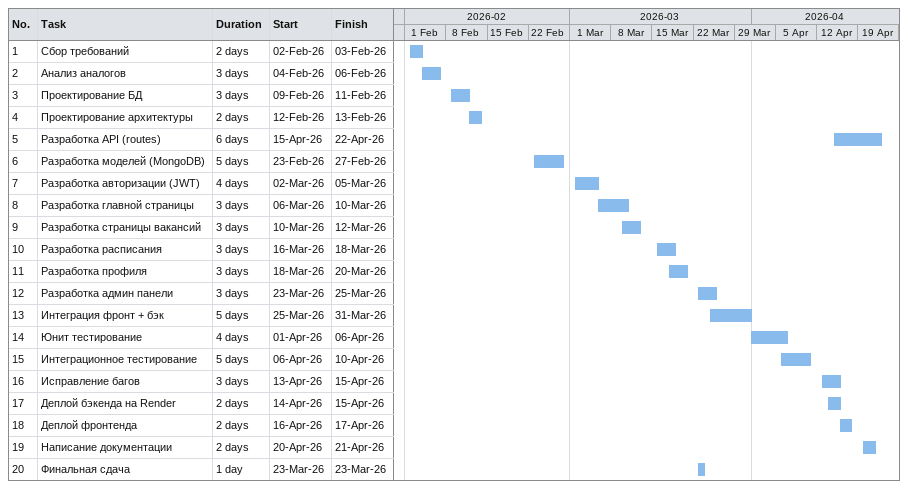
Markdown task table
| ID | Task | Duration | Start | Finish |
|---|---|---|---|---|
| 1 | Сбор требований | 2d | 2026-02-02 | 2026-02-03 |
| 2 | Анализ аналогов | 3d | 2026-02-04 | 2026-02-06 |
| 3 | Проектирование БД | 3d | 2026-02-09 | 2026-02-11 |
| 4 | Проектирование архитектуры | 2d | 2026-02-12 | 2026-02-13 |
| 5 | Разработка API (routes) | 6d | 2026-04-15 | 2026-04-22 |
| 6 | Разработка моделей (MongoDB) | 5d | 2026-02-23 | 2026-02-27 |
| 7 | Разработка авторизации (JWT) | 4d | 2026-03-02 | 2026-03-05 |
| 8 | Разработка главной страницы | 3d | 2026-03-06 | 2026-03-10 |
| 9 | Разработка страницы вакансий | 3d | 2026-03-10 | 2026-03-12 |
| 10 | Разработка расписания | 3d | 2026-03-16 | 2026-03-18 |
| 11 | Разработка профиля | 3d | 2026-03-18 | 2026-03-20 |
| 12 | Разработка админ панели | 3d | 2026-03-23 | 2026-03-25 |
| 13 | Интеграция фронт + бэк | 5d | 2026-03-25 | 2026-03-31 |
| 14 | Юнит тестирование | 4d | 2026-04-01 | 2026-04-06 |
| 15 | Интеграционное тестирование | 5d | 2026-04-06 | 2026-04-10 |
| 16 | Исправление багов | 3d | 2026-04-13 | 2026-04-15 |
| 17 | Деплой бэкенда на Render | 2d | 2026-04-14 | 2026-04-15 |
| 18 | Деплой фронтенда | 2d | 2026-04-16 | 2026-04-17 |
| 19 | Написание документации | 2d | 2026-04-20 | 2026-04-21 |
| 20 | Финальная сдача | 1d | 2026-03-23 | 2026-03-23 |
